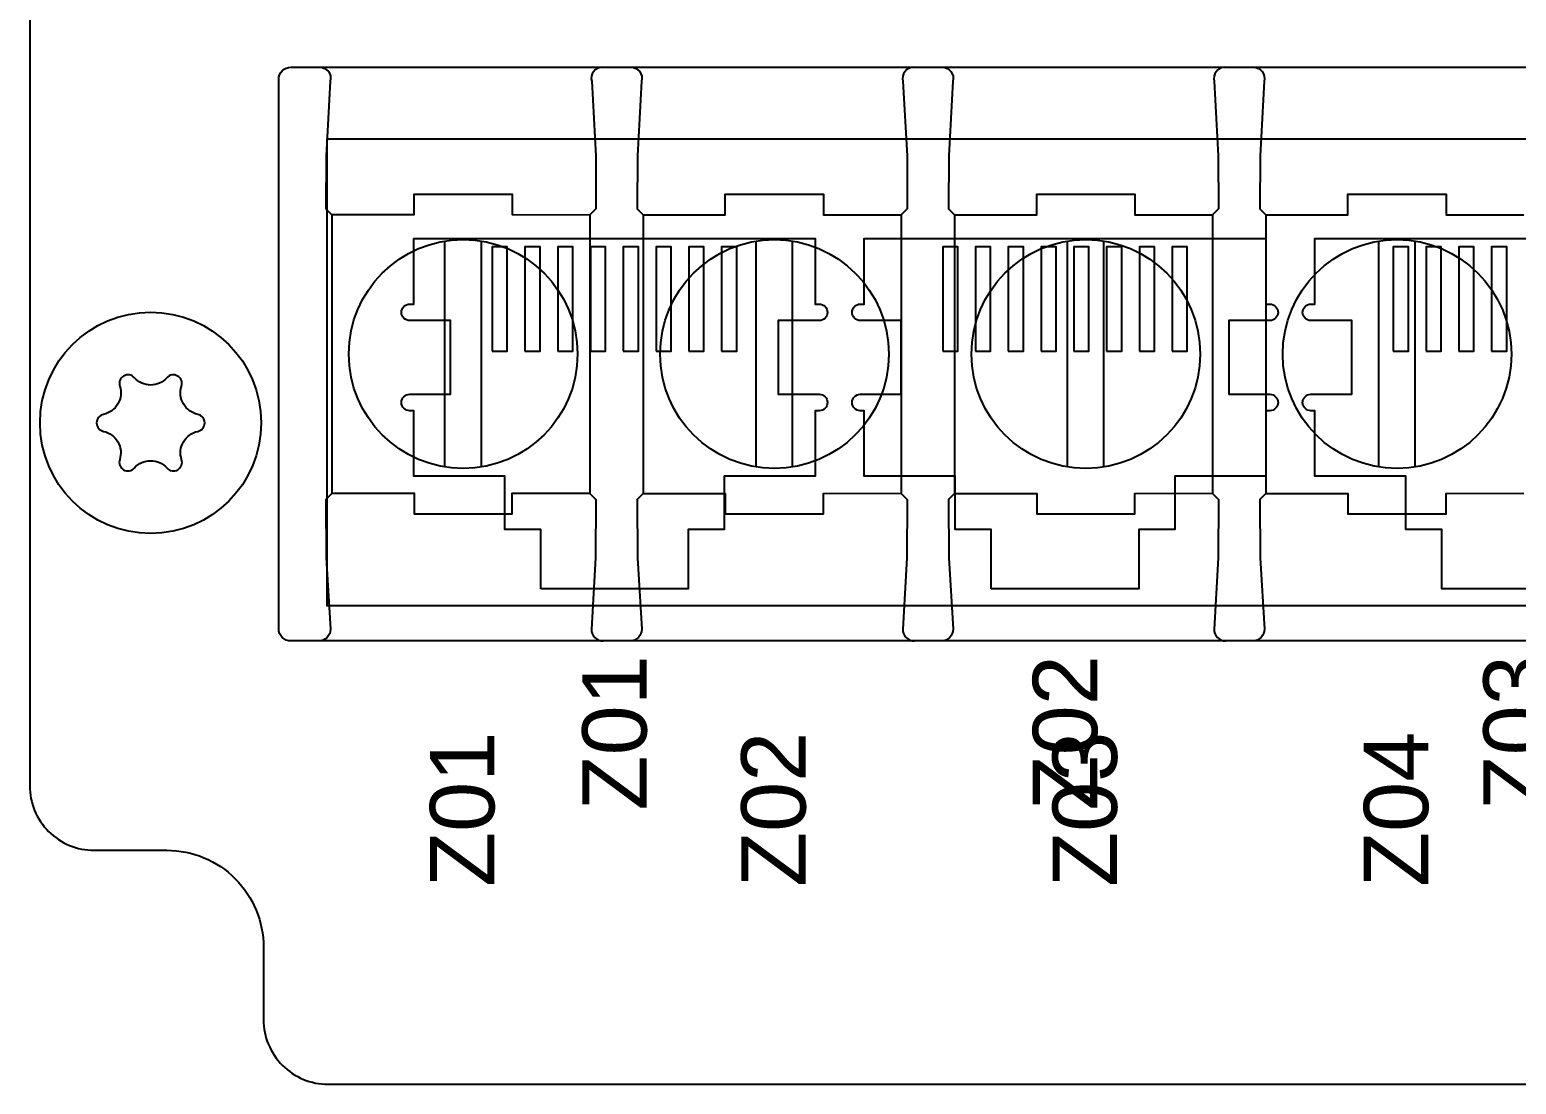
# Model space of a CAD drawing. Extents: x 0.3 to 23.7, y 0.2 to 17.8.
# Drawn here: x 17.606 to 19.421, y 1.569 to 2.856 of the extents above; entities that cross this region are included whole.
import ezdxf

# ---------------------------------------------------------------- set-up
doc = ezdxf.new("R2010")
doc.units = 0
doc.header["$MEASUREMENT"] = 0
for name, color, linetype in [('5_01__81__1_AMP_PHASE__1_A', 7, 'CONTINUOUS'), ('5_02__82__1_AMP_PHASE__5_A', 7, 'CONTINUOUS'), ('5_03__83__1_AMP_PHASE__2_5', 7, 'CONTINUOUS'), ('5_04__85__5_AMP_PHASE__5_A', 7, 'CONTINUOUS'), ('5_05__86__5_AMP_PHASE__1_A', 7, 'CONTINUOUS'), ('5_06__87__5_AMP_PHASE__2_5', 7, 'CONTINUOUS'), ('5_07__L1__1-NEUTRAL_ROGOWS', 7, 'CONTINUOUS'), ('6_00_____DWG', 7, 'CONTINUOUS')]:
    doc.layers.add(name, color=color, linetype=linetype)
doc.styles.add('ARIAL', font='arial.ttf')

msp = doc.modelspace()

# ---------------------------------------------------------------- linework, layer by layer
at = {"layer": '5_01__81__1_AMP_PHASE__1_A'}
msp.add_lwpolyline([(17.9252, 2.8098), (20.2402, 2.8098, -0.414186), (20.2552, 2.7948), (20.2552, 2.1247, -0.414214), (20.2402, 2.1097), (17.9252, 2.1097, -0.414485), (17.9102, 2.1247), (17.9102, 2.7948, -0.413969)], format="xyb", close=True, dxfattribs=at)
for points in [[(17.9601, 2.8097, -0.49765), (17.9731, 2.7926), (17.9681, 2.7017), (17.9679, 2.6371), (17.9752, 2.6298), (17.9752, 2.2898), (17.9679, 2.2824), (17.9683, 2.2113), (17.9734, 2.1243, -0.428696), (17.9591, 2.1098, 6.093453)], [(18.3052, 2.8097, 0.49765), (18.2923, 2.7926), (18.2972, 2.7017), (18.2975, 2.6371), (18.2902, 2.6298), (18.2902, 2.2898), (18.2975, 2.2824), (18.297, 2.2113), (18.292, 2.1243, 0.428696), (18.3063, 2.1098, -6.093453)], [(18.3401, 2.8097, -0.49765), (18.3531, 2.7926), (18.3482, 2.7017), (18.3479, 2.6371), (18.3552, 2.6298), (18.3552, 2.2898), (18.3479, 2.2824), (18.3483, 2.2113), (18.3534, 2.1243, -0.428696), (18.3391, 2.1098, 6.093453)], [(18.6852, 2.8097, 0.49765), (18.6723, 2.7926), (18.6772, 2.7017), (18.6775, 2.6371), (18.6702, 2.6298), (18.6702, 2.2898), (18.6775, 2.2824), (18.677, 2.2113), (18.6719, 2.1243, 0.428696), (18.6863, 2.1098, -6.093453)], [(18.7201, 2.8097, -0.49765), (18.7331, 2.7926), (18.7281, 2.7017), (18.7279, 2.6371), (18.7352, 2.6298), (18.7352, 2.2898), (18.7279, 2.2824), (18.7283, 2.2113), (18.7334, 2.1243, -0.428696), (18.7191, 2.1098, 6.093453)], [(19.0652, 2.8097, 0.49765), (19.0523, 2.7926), (19.0572, 2.7017), (19.0575, 2.6371), (19.0502, 2.6298), (19.0502, 2.2898), (19.0575, 2.2824), (19.057, 2.2113), (19.052, 2.1243, 0.428696), (19.0663, 2.1098, -6.093453)], [(19.1001, 2.8097, -0.49765), (19.1131, 2.7926), (19.1081, 2.7017), (19.1079, 2.6371), (19.1152, 2.6298), (19.1152, 2.2898), (19.1079, 2.2824), (19.1083, 2.2113), (19.1134, 2.1243, -0.428696), (19.0991, 2.1098, 6.093453)]]:
    msp.add_lwpolyline(points, format="xyb", dxfattribs=at)
for points in [[(17.9754, 2.6299), (18.0754, 2.6299), (18.0754, 2.6549), (18.1954, 2.6549), (18.1954, 2.6299), (18.2902, 2.6298)], [(18.3554, 2.6298), (18.4554, 2.6298), (18.4554, 2.6548), (18.5754, 2.6548), (18.5754, 2.6298), (18.6702, 2.6296)], [(18.7355, 2.6298), (18.8355, 2.6298), (18.8355, 2.6548), (18.9555, 2.6548), (18.9555, 2.6298), (19.0502, 2.6296)], [(19.1154, 2.6298), (19.2154, 2.6298), (19.2154, 2.6548), (19.3354, 2.6548), (19.3354, 2.6298), (19.4302, 2.6296)], [(18.1132, 2.3221), (18.1132, 2.5978)], [(18.1572, 2.5978), (18.1572, 2.322)], [(18.4932, 2.3219), (18.4932, 2.5976)], [(18.5372, 2.5977), (18.5372, 2.3218)], [(18.8732, 2.3219), (18.8732, 2.5976)], [(18.9172, 2.5977), (18.9172, 2.3218)], [(19.2532, 2.3219), (19.2532, 2.5976)], [(19.2972, 2.5977), (19.2972, 2.3218)], [(17.9754, 2.2899), (18.0754, 2.2899), (18.0754, 2.2649), (18.1954, 2.2649), (18.1954, 2.2899), (18.2902, 2.2901)], [(18.3554, 2.2898), (18.4554, 2.2898), (18.4554, 2.2648), (18.5754, 2.2648), (18.5754, 2.2898), (18.6702, 2.2899)], [(18.7355, 2.2898), (18.8355, 2.2898), (18.8355, 2.2648), (18.9555, 2.2648), (18.9555, 2.2898), (19.0502, 2.2899)], [(19.1154, 2.2898), (19.2154, 2.2898), (19.2154, 2.2648), (19.3354, 2.2648), (19.3354, 2.2898), (19.4302, 2.2899)]]:
    msp.add_lwpolyline(points, dxfattribs=at)
for centre in [(18.1354, 2.4599), (18.5154, 2.4598), (18.8955, 2.4598), (19.2754, 2.4598)]:
    msp.add_circle(centre, 0.1396, dxfattribs=at)
at = {"layer": '5_02__82__1_AMP_PHASE__5_A'}
msp.add_lwpolyline([(17.9252, 2.8098), (20.2402, 2.8098, -0.414186), (20.2552, 2.7948), (20.2552, 2.1247, -0.414214), (20.2402, 2.1097), (17.9252, 2.1097, -0.414485), (17.9102, 2.1247), (17.9102, 2.7948, -0.413969)], format="xyb", close=True, dxfattribs=at)
for points in [[(17.9601, 2.8097, -0.49765), (17.9731, 2.7926), (17.9681, 2.7017), (17.9679, 2.6371), (17.9752, 2.6298), (17.9752, 2.2898), (17.9679, 2.2824), (17.9683, 2.2113), (17.9734, 2.1243, -0.428696), (17.9591, 2.1098, 6.093453)], [(18.3052, 2.8097, 0.49765), (18.2923, 2.7926), (18.2972, 2.7017), (18.2975, 2.6371), (18.2902, 2.6298), (18.2902, 2.2898), (18.2975, 2.2824), (18.297, 2.2113), (18.292, 2.1243, 0.428696), (18.3063, 2.1098, -6.093453)], [(18.3401, 2.8097, -0.49765), (18.3531, 2.7926), (18.3482, 2.7017), (18.3479, 2.6371), (18.3552, 2.6298), (18.3552, 2.2898), (18.3479, 2.2824), (18.3483, 2.2113), (18.3534, 2.1243, -0.428696), (18.3391, 2.1098, 6.093453)], [(18.6852, 2.8097, 0.49765), (18.6723, 2.7926), (18.6772, 2.7017), (18.6775, 2.6371), (18.6702, 2.6298), (18.6702, 2.2898), (18.6775, 2.2824), (18.677, 2.2113), (18.6719, 2.1243, 0.428696), (18.6863, 2.1098, -6.093453)], [(18.7201, 2.8097, -0.49765), (18.7331, 2.7926), (18.7281, 2.7017), (18.7279, 2.6371), (18.7352, 2.6298), (18.7352, 2.2898), (18.7279, 2.2824), (18.7283, 2.2113), (18.7334, 2.1243, -0.428696), (18.7191, 2.1098, 6.093453)], [(19.0652, 2.8097, 0.49765), (19.0523, 2.7926), (19.0572, 2.7017), (19.0575, 2.6371), (19.0502, 2.6298), (19.0502, 2.2898), (19.0575, 2.2824), (19.057, 2.2113), (19.052, 2.1243, 0.428696), (19.0663, 2.1098, -6.093453)], [(19.1001, 2.8097, -0.49765), (19.1131, 2.7926), (19.1081, 2.7017), (19.1079, 2.6371), (19.1152, 2.6298), (19.1152, 2.2898), (19.1079, 2.2824), (19.1083, 2.2113), (19.1134, 2.1243, -0.428696), (19.0991, 2.1098, 6.093453)]]:
    msp.add_lwpolyline(points, format="xyb", dxfattribs=at)
for points in [[(17.9754, 2.6299), (18.0754, 2.6299), (18.0754, 2.6549), (18.1954, 2.6549), (18.1954, 2.6299), (18.2902, 2.6298)], [(18.3554, 2.6298), (18.4554, 2.6298), (18.4554, 2.6548), (18.5754, 2.6548), (18.5754, 2.6298), (18.6702, 2.6296)], [(18.7355, 2.6298), (18.8355, 2.6298), (18.8355, 2.6548), (18.9555, 2.6548), (18.9555, 2.6298), (19.0502, 2.6296)], [(19.1154, 2.6298), (19.2154, 2.6298), (19.2154, 2.6548), (19.3354, 2.6548), (19.3354, 2.6298), (19.4302, 2.6296)], [(18.1132, 2.3221), (18.1132, 2.5978)], [(18.1572, 2.5978), (18.1572, 2.322)], [(18.4932, 2.3219), (18.4932, 2.5976)], [(18.5372, 2.5977), (18.5372, 2.3218)], [(18.8732, 2.3219), (18.8732, 2.5976)], [(18.9172, 2.5977), (18.9172, 2.3218)], [(19.2532, 2.3219), (19.2532, 2.5976)], [(19.2972, 2.5977), (19.2972, 2.3218)], [(17.9754, 2.2899), (18.0754, 2.2899), (18.0754, 2.2649), (18.1954, 2.2649), (18.1954, 2.2899), (18.2902, 2.2901)], [(18.3554, 2.2898), (18.4554, 2.2898), (18.4554, 2.2648), (18.5754, 2.2648), (18.5754, 2.2898), (18.6702, 2.2899)], [(18.7355, 2.2898), (18.8355, 2.2898), (18.8355, 2.2648), (18.9555, 2.2648), (18.9555, 2.2898), (19.0502, 2.2899)], [(19.1154, 2.2898), (19.2154, 2.2898), (19.2154, 2.2648), (19.3354, 2.2648), (19.3354, 2.2898), (19.4302, 2.2899)]]:
    msp.add_lwpolyline(points, dxfattribs=at)
for centre in [(18.1354, 2.4599), (18.5154, 2.4598), (18.8955, 2.4598), (19.2754, 2.4598)]:
    msp.add_circle(centre, 0.1396, dxfattribs=at)
at = {"layer": '5_03__83__1_AMP_PHASE__2_5'}
msp.add_lwpolyline([(17.9252, 2.8098), (20.2402, 2.8098, -0.414186), (20.2552, 2.7948), (20.2552, 2.1247, -0.414214), (20.2402, 2.1097), (17.9252, 2.1097, -0.414485), (17.9102, 2.1247), (17.9102, 2.7948, -0.413969)], format="xyb", close=True, dxfattribs=at)
for points in [[(17.9601, 2.8097, -0.49765), (17.9731, 2.7926), (17.9681, 2.7017), (17.9679, 2.6371), (17.9752, 2.6298), (17.9752, 2.2898), (17.9679, 2.2824), (17.9683, 2.2113), (17.9734, 2.1243, -0.428696), (17.9591, 2.1098, 6.093453)], [(18.3052, 2.8097, 0.49765), (18.2923, 2.7926), (18.2972, 2.7017), (18.2975, 2.6371), (18.2902, 2.6298), (18.2902, 2.2898), (18.2975, 2.2824), (18.297, 2.2113), (18.292, 2.1243, 0.428696), (18.3063, 2.1098, -6.093453)], [(18.3401, 2.8097, -0.49765), (18.3531, 2.7926), (18.3482, 2.7017), (18.3479, 2.6371), (18.3552, 2.6298), (18.3552, 2.2898), (18.3479, 2.2824), (18.3483, 2.2113), (18.3534, 2.1243, -0.428696), (18.3391, 2.1098, 6.093453)], [(18.6852, 2.8097, 0.49765), (18.6723, 2.7926), (18.6772, 2.7017), (18.6775, 2.6371), (18.6702, 2.6298), (18.6702, 2.2898), (18.6775, 2.2824), (18.677, 2.2113), (18.6719, 2.1243, 0.428696), (18.6863, 2.1098, -6.093453)], [(18.7201, 2.8097, -0.49765), (18.7331, 2.7926), (18.7281, 2.7017), (18.7279, 2.6371), (18.7352, 2.6298), (18.7352, 2.2898), (18.7279, 2.2824), (18.7283, 2.2113), (18.7334, 2.1243, -0.428696), (18.7191, 2.1098, 6.093453)], [(19.0652, 2.8097, 0.49765), (19.0523, 2.7926), (19.0572, 2.7017), (19.0575, 2.6371), (19.0502, 2.6298), (19.0502, 2.2898), (19.0575, 2.2824), (19.057, 2.2113), (19.052, 2.1243, 0.428696), (19.0663, 2.1098, -6.093453)], [(19.1001, 2.8097, -0.49765), (19.1131, 2.7926), (19.1081, 2.7017), (19.1079, 2.6371), (19.1152, 2.6298), (19.1152, 2.2898), (19.1079, 2.2824), (19.1083, 2.2113), (19.1134, 2.1243, -0.428696), (19.0991, 2.1098, 6.093453)]]:
    msp.add_lwpolyline(points, format="xyb", dxfattribs=at)
for points in [[(17.9754, 2.6299), (18.0754, 2.6299), (18.0754, 2.6549), (18.1954, 2.6549), (18.1954, 2.6299), (18.2902, 2.6298)], [(18.3554, 2.6298), (18.4554, 2.6298), (18.4554, 2.6548), (18.5754, 2.6548), (18.5754, 2.6298), (18.6702, 2.6296)], [(18.7355, 2.6298), (18.8355, 2.6298), (18.8355, 2.6548), (18.9555, 2.6548), (18.9555, 2.6298), (19.0502, 2.6296)], [(19.1154, 2.6298), (19.2154, 2.6298), (19.2154, 2.6548), (19.3354, 2.6548), (19.3354, 2.6298), (19.4302, 2.6296)], [(18.1132, 2.3221), (18.1132, 2.5978)], [(18.1572, 2.5978), (18.1572, 2.322)], [(18.4932, 2.3219), (18.4932, 2.5976)], [(18.5372, 2.5977), (18.5372, 2.3218)], [(18.8732, 2.3219), (18.8732, 2.5976)], [(18.9172, 2.5977), (18.9172, 2.3218)], [(19.2532, 2.3219), (19.2532, 2.5976)], [(19.2972, 2.5977), (19.2972, 2.3218)], [(17.9754, 2.2899), (18.0754, 2.2899), (18.0754, 2.2649), (18.1954, 2.2649), (18.1954, 2.2899), (18.2902, 2.2901)], [(18.3554, 2.2898), (18.4554, 2.2898), (18.4554, 2.2648), (18.5754, 2.2648), (18.5754, 2.2898), (18.6702, 2.2899)], [(18.7355, 2.2898), (18.8355, 2.2898), (18.8355, 2.2648), (18.9555, 2.2648), (18.9555, 2.2898), (19.0502, 2.2899)], [(19.1154, 2.2898), (19.2154, 2.2898), (19.2154, 2.2648), (19.3354, 2.2648), (19.3354, 2.2898), (19.4302, 2.2899)]]:
    msp.add_lwpolyline(points, dxfattribs=at)
for centre in [(18.1354, 2.4599), (18.5154, 2.4598), (18.8955, 2.4598), (19.2754, 2.4598)]:
    msp.add_circle(centre, 0.1396, dxfattribs=at)
at = {"layer": '5_04__85__5_AMP_PHASE__5_A'}
msp.add_lwpolyline([(17.9252, 2.8098), (20.2402, 2.8098, -0.414186), (20.2552, 2.7948), (20.2552, 2.1247, -0.414214), (20.2402, 2.1097), (17.9252, 2.1097, -0.414485), (17.9102, 2.1247), (17.9102, 2.7948, -0.413969)], format="xyb", close=True, dxfattribs=at)
for points in [[(17.9601, 2.8097, -0.49765), (17.9731, 2.7926), (17.9681, 2.7017), (17.9679, 2.6371), (17.9752, 2.6298), (17.9752, 2.2898), (17.9679, 2.2824), (17.9683, 2.2113), (17.9734, 2.1243, -0.428696), (17.9591, 2.1098, 6.093453)], [(18.3052, 2.8097, 0.49765), (18.2923, 2.7926), (18.2972, 2.7017), (18.2975, 2.6371), (18.2902, 2.6298), (18.2902, 2.2898), (18.2975, 2.2824), (18.297, 2.2113), (18.292, 2.1243, 0.428696), (18.3063, 2.1098, -6.093453)], [(18.3401, 2.8097, -0.49765), (18.3531, 2.7926), (18.3482, 2.7017), (18.3479, 2.6371), (18.3552, 2.6298), (18.3552, 2.2898), (18.3479, 2.2824), (18.3483, 2.2113), (18.3534, 2.1243, -0.428696), (18.3391, 2.1098, 6.093453)], [(18.6852, 2.8097, 0.49765), (18.6723, 2.7926), (18.6772, 2.7017), (18.6775, 2.6371), (18.6702, 2.6298), (18.6702, 2.2898), (18.6775, 2.2824), (18.677, 2.2113), (18.6719, 2.1243, 0.428696), (18.6863, 2.1098, -6.093453)], [(18.7201, 2.8097, -0.49765), (18.7331, 2.7926), (18.7281, 2.7017), (18.7279, 2.6371), (18.7352, 2.6298), (18.7352, 2.2898), (18.7279, 2.2824), (18.7283, 2.2113), (18.7334, 2.1243, -0.428696), (18.7191, 2.1098, 6.093453)], [(19.0652, 2.8097, 0.49765), (19.0523, 2.7926), (19.0572, 2.7017), (19.0575, 2.6371), (19.0502, 2.6298), (19.0502, 2.2898), (19.0575, 2.2824), (19.057, 2.2113), (19.052, 2.1243, 0.428696), (19.0663, 2.1098, -6.093453)], [(19.1001, 2.8097, -0.49765), (19.1131, 2.7926), (19.1081, 2.7017), (19.1079, 2.6371), (19.1152, 2.6298), (19.1152, 2.2898), (19.1079, 2.2824), (19.1083, 2.2113), (19.1134, 2.1243, -0.428696), (19.0991, 2.1098, 6.093453)]]:
    msp.add_lwpolyline(points, format="xyb", dxfattribs=at)
for points in [[(17.9754, 2.6299), (18.0754, 2.6299), (18.0754, 2.6549), (18.1954, 2.6549), (18.1954, 2.6299), (18.2902, 2.6298)], [(18.3554, 2.6298), (18.4554, 2.6298), (18.4554, 2.6548), (18.5754, 2.6548), (18.5754, 2.6298), (18.6702, 2.6296)], [(18.7355, 2.6298), (18.8355, 2.6298), (18.8355, 2.6548), (18.9555, 2.6548), (18.9555, 2.6298), (19.0502, 2.6296)], [(19.1154, 2.6298), (19.2154, 2.6298), (19.2154, 2.6548), (19.3354, 2.6548), (19.3354, 2.6298), (19.4302, 2.6296)], [(18.1132, 2.3221), (18.1132, 2.5978)], [(18.1572, 2.5978), (18.1572, 2.322)], [(18.4932, 2.3219), (18.4932, 2.5976)], [(18.5372, 2.5977), (18.5372, 2.3218)], [(18.8732, 2.3219), (18.8732, 2.5976)], [(18.9172, 2.5977), (18.9172, 2.3218)], [(19.2532, 2.3219), (19.2532, 2.5976)], [(19.2972, 2.5977), (19.2972, 2.3218)], [(17.9754, 2.2899), (18.0754, 2.2899), (18.0754, 2.2649), (18.1954, 2.2649), (18.1954, 2.2899), (18.2902, 2.2901)], [(18.3554, 2.2898), (18.4554, 2.2898), (18.4554, 2.2648), (18.5754, 2.2648), (18.5754, 2.2898), (18.6702, 2.2899)], [(18.7355, 2.2898), (18.8355, 2.2898), (18.8355, 2.2648), (18.9555, 2.2648), (18.9555, 2.2898), (19.0502, 2.2899)], [(19.1154, 2.2898), (19.2154, 2.2898), (19.2154, 2.2648), (19.3354, 2.2648), (19.3354, 2.2898), (19.4302, 2.2899)]]:
    msp.add_lwpolyline(points, dxfattribs=at)
for centre in [(18.1354, 2.4599), (18.5154, 2.4598), (18.8955, 2.4598), (19.2754, 2.4598)]:
    msp.add_circle(centre, 0.1396, dxfattribs=at)
at = {"layer": '5_05__86__5_AMP_PHASE__1_A'}
msp.add_lwpolyline([(17.9252, 2.8098), (20.2402, 2.8098, -0.414186), (20.2552, 2.7948), (20.2552, 2.1247, -0.414214), (20.2402, 2.1097), (17.9252, 2.1097, -0.414485), (17.9102, 2.1247), (17.9102, 2.7948, -0.413969)], format="xyb", close=True, dxfattribs=at)
for points in [[(17.9601, 2.8097, -0.49765), (17.9731, 2.7926), (17.9681, 2.7017), (17.9679, 2.6371), (17.9752, 2.6298), (17.9752, 2.2898), (17.9679, 2.2824), (17.9683, 2.2113), (17.9734, 2.1243, -0.428696), (17.9591, 2.1098, 6.093453)], [(18.3052, 2.8097, 0.49765), (18.2923, 2.7926), (18.2972, 2.7017), (18.2975, 2.6371), (18.2902, 2.6298), (18.2902, 2.2898), (18.2975, 2.2824), (18.297, 2.2113), (18.292, 2.1243, 0.428696), (18.3063, 2.1098, -6.093453)], [(18.3401, 2.8097, -0.49765), (18.3531, 2.7926), (18.3482, 2.7017), (18.3479, 2.6371), (18.3552, 2.6298), (18.3552, 2.2898), (18.3479, 2.2824), (18.3483, 2.2113), (18.3534, 2.1243, -0.428696), (18.3391, 2.1098, 6.093453)], [(18.6852, 2.8097, 0.49765), (18.6723, 2.7926), (18.6772, 2.7017), (18.6775, 2.6371), (18.6702, 2.6298), (18.6702, 2.2898), (18.6775, 2.2824), (18.677, 2.2113), (18.6719, 2.1243, 0.428696), (18.6863, 2.1098, -6.093453)], [(18.7201, 2.8097, -0.49765), (18.7331, 2.7926), (18.7281, 2.7017), (18.7279, 2.6371), (18.7352, 2.6298), (18.7352, 2.2898), (18.7279, 2.2824), (18.7283, 2.2113), (18.7334, 2.1243, -0.428696), (18.7191, 2.1098, 6.093453)], [(19.0652, 2.8097, 0.49765), (19.0523, 2.7926), (19.0572, 2.7017), (19.0575, 2.6371), (19.0502, 2.6298), (19.0502, 2.2898), (19.0575, 2.2824), (19.057, 2.2113), (19.052, 2.1243, 0.428696), (19.0663, 2.1098, -6.093453)], [(19.1001, 2.8097, -0.49765), (19.1131, 2.7926), (19.1081, 2.7017), (19.1079, 2.6371), (19.1152, 2.6298), (19.1152, 2.2898), (19.1079, 2.2824), (19.1083, 2.2113), (19.1134, 2.1243, -0.428696), (19.0991, 2.1098, 6.093453)]]:
    msp.add_lwpolyline(points, format="xyb", dxfattribs=at)
for points in [[(17.9754, 2.6299), (18.0754, 2.6299), (18.0754, 2.6549), (18.1954, 2.6549), (18.1954, 2.6299), (18.2902, 2.6298)], [(18.3554, 2.6298), (18.4554, 2.6298), (18.4554, 2.6548), (18.5754, 2.6548), (18.5754, 2.6298), (18.6702, 2.6296)], [(18.7355, 2.6298), (18.8355, 2.6298), (18.8355, 2.6548), (18.9555, 2.6548), (18.9555, 2.6298), (19.0502, 2.6296)], [(19.1154, 2.6298), (19.2154, 2.6298), (19.2154, 2.6548), (19.3354, 2.6548), (19.3354, 2.6298), (19.4302, 2.6296)], [(18.1132, 2.3221), (18.1132, 2.5978)], [(18.1572, 2.5978), (18.1572, 2.322)], [(18.4932, 2.3219), (18.4932, 2.5976)], [(18.5372, 2.5977), (18.5372, 2.3218)], [(18.8732, 2.3219), (18.8732, 2.5976)], [(18.9172, 2.5977), (18.9172, 2.3218)], [(19.2532, 2.3219), (19.2532, 2.5976)], [(19.2972, 2.5977), (19.2972, 2.3218)], [(17.9754, 2.2899), (18.0754, 2.2899), (18.0754, 2.2649), (18.1954, 2.2649), (18.1954, 2.2899), (18.2902, 2.2901)], [(18.3554, 2.2898), (18.4554, 2.2898), (18.4554, 2.2648), (18.5754, 2.2648), (18.5754, 2.2898), (18.6702, 2.2899)], [(18.7355, 2.2898), (18.8355, 2.2898), (18.8355, 2.2648), (18.9555, 2.2648), (18.9555, 2.2898), (19.0502, 2.2899)], [(19.1154, 2.2898), (19.2154, 2.2898), (19.2154, 2.2648), (19.3354, 2.2648), (19.3354, 2.2898), (19.4302, 2.2899)]]:
    msp.add_lwpolyline(points, dxfattribs=at)
for centre in [(18.1354, 2.4599), (18.5154, 2.4598), (18.8955, 2.4598), (19.2754, 2.4598)]:
    msp.add_circle(centre, 0.1396, dxfattribs=at)
at = {"layer": '5_06__87__5_AMP_PHASE__2_5'}
msp.add_lwpolyline([(17.9252, 2.8098), (20.2402, 2.8098, -0.414186), (20.2552, 2.7948), (20.2552, 2.1247, -0.414214), (20.2402, 2.1097), (17.9252, 2.1097, -0.414485), (17.9102, 2.1247), (17.9102, 2.7948, -0.413969)], format="xyb", close=True, dxfattribs=at)
for points in [[(17.9601, 2.8097, -0.49765), (17.9731, 2.7926), (17.9681, 2.7017), (17.9679, 2.6371), (17.9752, 2.6298), (17.9752, 2.2898), (17.9679, 2.2824), (17.9683, 2.2113), (17.9734, 2.1243, -0.428696), (17.9591, 2.1098, 6.093453)], [(18.3052, 2.8097, 0.49765), (18.2923, 2.7926), (18.2972, 2.7017), (18.2975, 2.6371), (18.2902, 2.6298), (18.2902, 2.2898), (18.2975, 2.2824), (18.297, 2.2113), (18.292, 2.1243, 0.428696), (18.3063, 2.1098, -6.093453)], [(18.3401, 2.8097, -0.49765), (18.3531, 2.7926), (18.3482, 2.7017), (18.3479, 2.6371), (18.3552, 2.6298), (18.3552, 2.2898), (18.3479, 2.2824), (18.3483, 2.2113), (18.3534, 2.1243, -0.428696), (18.3391, 2.1098, 6.093453)], [(18.6852, 2.8097, 0.49765), (18.6723, 2.7926), (18.6772, 2.7017), (18.6775, 2.6371), (18.6702, 2.6298), (18.6702, 2.2898), (18.6775, 2.2824), (18.677, 2.2113), (18.6719, 2.1243, 0.428696), (18.6863, 2.1098, -6.093453)], [(18.7201, 2.8097, -0.49765), (18.7331, 2.7926), (18.7281, 2.7017), (18.7279, 2.6371), (18.7352, 2.6298), (18.7352, 2.2898), (18.7279, 2.2824), (18.7283, 2.2113), (18.7334, 2.1243, -0.428696), (18.7191, 2.1098, 6.093453)], [(19.0652, 2.8097, 0.49765), (19.0523, 2.7926), (19.0572, 2.7017), (19.0575, 2.6371), (19.0502, 2.6298), (19.0502, 2.2898), (19.0575, 2.2824), (19.057, 2.2113), (19.052, 2.1243, 0.428696), (19.0663, 2.1098, -6.093453)], [(19.1001, 2.8097, -0.49765), (19.1131, 2.7926), (19.1081, 2.7017), (19.1079, 2.6371), (19.1152, 2.6298), (19.1152, 2.2898), (19.1079, 2.2824), (19.1083, 2.2113), (19.1134, 2.1243, -0.428696), (19.0991, 2.1098, 6.093453)]]:
    msp.add_lwpolyline(points, format="xyb", dxfattribs=at)
for points in [[(17.9754, 2.6299), (18.0754, 2.6299), (18.0754, 2.6549), (18.1954, 2.6549), (18.1954, 2.6299), (18.2902, 2.6298)], [(18.3554, 2.6298), (18.4554, 2.6298), (18.4554, 2.6548), (18.5754, 2.6548), (18.5754, 2.6298), (18.6702, 2.6296)], [(18.7355, 2.6298), (18.8355, 2.6298), (18.8355, 2.6548), (18.9555, 2.6548), (18.9555, 2.6298), (19.0502, 2.6296)], [(19.1154, 2.6298), (19.2154, 2.6298), (19.2154, 2.6548), (19.3354, 2.6548), (19.3354, 2.6298), (19.4302, 2.6296)], [(18.1132, 2.3221), (18.1132, 2.5978)], [(18.1572, 2.5978), (18.1572, 2.322)], [(18.4932, 2.3219), (18.4932, 2.5976)], [(18.5372, 2.5977), (18.5372, 2.3218)], [(18.8732, 2.3219), (18.8732, 2.5976)], [(18.9172, 2.5977), (18.9172, 2.3218)], [(19.2532, 2.3219), (19.2532, 2.5976)], [(19.2972, 2.5977), (19.2972, 2.3218)], [(17.9754, 2.2899), (18.0754, 2.2899), (18.0754, 2.2649), (18.1954, 2.2649), (18.1954, 2.2899), (18.2902, 2.2901)], [(18.3554, 2.2898), (18.4554, 2.2898), (18.4554, 2.2648), (18.5754, 2.2648), (18.5754, 2.2898), (18.6702, 2.2899)], [(18.7355, 2.2898), (18.8355, 2.2898), (18.8355, 2.2648), (18.9555, 2.2648), (18.9555, 2.2898), (19.0502, 2.2899)], [(19.1154, 2.2898), (19.2154, 2.2898), (19.2154, 2.2648), (19.3354, 2.2648), (19.3354, 2.2898), (19.4302, 2.2899)]]:
    msp.add_lwpolyline(points, dxfattribs=at)
for centre in [(18.1354, 2.4599), (18.5154, 2.4598), (18.8955, 2.4598), (19.2754, 2.4598)]:
    msp.add_circle(centre, 0.1396, dxfattribs=at)
at = {"layer": '5_07__L1__1-NEUTRAL_ROGOWS'}
for points in [[(19.7707, 2.1525), (17.9695, 2.1525), (17.9695, 2.7226), (19.7707, 2.7226)], [(18.1708, 2.4632), (18.1893, 2.4632), (18.1893, 2.5907), (18.1708, 2.5907)], [(18.2108, 2.4632), (18.2293, 2.4632), (18.2293, 2.5907), (18.2108, 2.5907)], [(18.2508, 2.4632), (18.2693, 2.4632), (18.2693, 2.5907), (18.2508, 2.5907)], [(18.2908, 2.4632), (18.3093, 2.4632), (18.3093, 2.5907), (18.2908, 2.5907)], [(18.3308, 2.4632), (18.3493, 2.4632), (18.3493, 2.5907), (18.3308, 2.5907)], [(18.3708, 2.4632), (18.3893, 2.4632), (18.3893, 2.5907), (18.3708, 2.5907)], [(18.4108, 2.4632), (18.4293, 2.4632), (18.4293, 2.5907), (18.4108, 2.5907)], [(18.4508, 2.4632), (18.4693, 2.4632), (18.4693, 2.5907), (18.4508, 2.5907)], [(18.7208, 2.4632), (18.7393, 2.4632), (18.7393, 2.5907), (18.7208, 2.5907)], [(18.7608, 2.4632), (18.7793, 2.4632), (18.7793, 2.5907), (18.7608, 2.5907)], [(18.8008, 2.4632), (18.8193, 2.4632), (18.8193, 2.5907), (18.8008, 2.5907)], [(18.8408, 2.4632), (18.8593, 2.4632), (18.8593, 2.5907), (18.8408, 2.5907)], [(18.8808, 2.4632), (18.8993, 2.4632), (18.8993, 2.5907), (18.8808, 2.5907)], [(18.9208, 2.4632), (18.9393, 2.4632), (18.9393, 2.5907), (18.9208, 2.5907)], [(18.9608, 2.4632), (18.9793, 2.4632), (18.9793, 2.5907), (18.9608, 2.5907)], [(19.0008, 2.4632), (19.0193, 2.4632), (19.0193, 2.5907), (19.0008, 2.5907)], [(19.2708, 2.4632), (19.2893, 2.4632), (19.2893, 2.5907), (19.2708, 2.5907)], [(19.3108, 2.4632), (19.3293, 2.4632), (19.3293, 2.5907), (19.3108, 2.5907)], [(19.3508, 2.4632), (19.3693, 2.4632), (19.3693, 2.5907), (19.3508, 2.5907)], [(19.3908, 2.4632), (19.4093, 2.4632), (19.4093, 2.5907), (19.3908, 2.5907)]]:
    msp.add_lwpolyline(points, close=True, dxfattribs=at)
for points in [[(18.2301, 2.1734), (18.2301, 2.2457), (18.1861, 2.2457), (18.1861, 2.3107), (18.0751, 2.3107), (18.0751, 2.3907), (18.0701, 2.3907, -1), (18.0701, 2.4107), (18.1201, 2.4107), (18.1201, 2.5007), (18.0701, 2.5007, -1), (18.0701, 2.5207), (18.0751, 2.5207), (18.0751, 2.6007), (18.5651, 2.6007), (18.5651, 2.5207), (18.5701, 2.5207, -1), (18.5701, 2.5007), (18.5201, 2.5007), (18.5201, 2.4107), (18.5701, 2.4107, -1), (18.5701, 2.3907), (18.5651, 2.3907), (18.5651, 2.3107), (18.4541, 2.3107), (18.4541, 2.2457), (18.4101, 2.2457), (18.4101, 2.1734)], [(18.7801, 2.1734), (18.7801, 2.2457), (18.7361, 2.2457), (18.7361, 2.3107), (18.6251, 2.3107), (18.6251, 2.3907), (18.6201, 2.3907, -1), (18.6201, 2.4107), (18.6701, 2.4107), (18.6701, 2.5007), (18.6201, 2.5007, -1), (18.6201, 2.5207), (18.6251, 2.5207), (18.6251, 2.6007), (19.1151, 2.6007), (19.1151, 2.5207), (19.1201, 2.5207, -1), (19.1201, 2.5007), (19.0701, 2.5007), (19.0701, 2.4107), (19.1201, 2.4107, -1), (19.1201, 2.3907), (19.1151, 2.3907), (19.1151, 2.3107), (19.0041, 2.3107), (19.0041, 2.2457), (18.9601, 2.2457), (18.9601, 2.1734)]]:
    msp.add_lwpolyline(points, format="xyb", close=True, dxfattribs=at)
msp.add_lwpolyline([(19.5101, 2.1734), (19.3301, 2.1734), (19.3301, 2.2457), (19.2861, 2.2457), (19.2861, 2.3107), (19.1751, 2.3107), (19.1751, 2.3907), (19.1701, 2.3907, -1), (19.1701, 2.4107), (19.2201, 2.4107), (19.2201, 2.5007), (19.1701, 2.5007, -1), (19.1701, 2.5207), (19.1751, 2.5207), (19.1751, 2.6007), (19.6651, 2.6007)], format="xyb", dxfattribs=at)
at = {"layer": '6_00_____DWG'}
for points in [[(17.9705, 1.5688), (22.6358, 1.5688, 0.414214), (22.7146, 1.6476), (22.7146, 1.7361, -0.414214), (22.8327, 1.8543), (22.9213, 1.8543, 0.414214), (23, 1.933), (23, 8.4881, 0.414214), (22.9213, 8.5669), (22.8327, 8.5669, -0.414214), (22.7146, 8.685), (22.7146, 8.7735, 0.414214), (22.6358, 8.8523), (17.9705, 8.8523, 0.414214), (17.8917, 8.7735), (17.8917, 8.685, -0.414214), (17.7736, 8.5669), (17.685, 8.5669, 0.414214), (17.6063, 8.4881), (17.6063, 1.933, 0.414214), (17.685, 1.8543), (17.7736, 1.8543, -0.414214), (17.8917, 1.7361), (17.8917, 1.6476, 0.414214)], [(17.7939, 2.3527, -0.214133), (17.8115, 2.3655, 0.812603), (17.8115, 2.3862, -0.213359), (17.7939, 2.3989, -0.215316), (17.7916, 2.4206, 0.812603), (17.7737, 2.4309, -0.447788), (17.7341, 2.4309, 0.812603), (17.7162, 2.4206, -0.215316), (17.7139, 2.3989, -0.213359), (17.6963, 2.3862, 0.812603), (17.6963, 2.3655, -0.214133), (17.7139, 2.3527, -0.213673), (17.7161, 2.3311, 0.812603), (17.734, 2.3208, -0.214133), (17.7539, 2.3297, -0.214133), (17.7738, 2.3208, 0.812603), (17.7917, 2.3311, -0.213673)]]:
    msp.add_lwpolyline(points, format="xyb", close=True, dxfattribs=at)
msp.add_circle((17.7539, 2.3759), 0.135, dxfattribs=at)

# ---------------------------------------------------------------- texts
at = {"layer": '5_01__81__1_AMP_PHASE__1_A', "style": 'ARIAL'}
for s, p in [('Z01', (18.1735, 1.8096)), ('Z02', (18.5535, 1.8096)), ('Z03', (18.9335, 1.8096)), ('Z04', (19.3135, 1.8096))]:
    msp.add_text(s, height=0.07867, rotation=90, dxfattribs=at).set_placement(p)
at = {"layer": '5_02__82__1_AMP_PHASE__5_A', "style": 'ARIAL'}
for s, p in [('Z01', (18.1735, 1.8096)), ('Z02', (18.5535, 1.8096)), ('Z03', (18.9335, 1.8096)), ('Z04', (19.3135, 1.8096))]:
    msp.add_text(s, height=0.07867, rotation=90, dxfattribs=at).set_placement(p)
at = {"layer": '5_03__83__1_AMP_PHASE__2_5', "style": 'ARIAL'}
for s, p in [('Z01', (18.1735, 1.8096)), ('Z02', (18.5535, 1.8096)), ('Z03', (18.9335, 1.8096)), ('Z04', (19.3135, 1.8096))]:
    msp.add_text(s, height=0.07867, rotation=90, dxfattribs=at).set_placement(p)
at = {"layer": '5_04__85__5_AMP_PHASE__5_A', "style": 'ARIAL'}
for s, p in [('Z01', (18.1735, 1.8096)), ('Z02', (18.5535, 1.8096)), ('Z03', (18.9335, 1.8096)), ('Z04', (19.3135, 1.8096))]:
    msp.add_text(s, height=0.07867, rotation=90, dxfattribs=at).set_placement(p)
at = {"layer": '5_05__86__5_AMP_PHASE__1_A', "style": 'ARIAL'}
for s, p in [('Z01', (18.1735, 1.8096)), ('Z02', (18.5535, 1.8096)), ('Z03', (18.9335, 1.8096)), ('Z04', (19.3135, 1.8096))]:
    msp.add_text(s, height=0.07867, rotation=90, dxfattribs=at).set_placement(p)
at = {"layer": '5_06__87__5_AMP_PHASE__2_5', "style": 'ARIAL'}
for s, p in [('Z01', (18.1735, 1.8096)), ('Z02', (18.5535, 1.8096)), ('Z03', (18.9335, 1.8096)), ('Z04', (19.3135, 1.8096))]:
    msp.add_text(s, height=0.07867, rotation=90, dxfattribs=at).set_placement(p)
at = {"layer": '5_07__L1__1-NEUTRAL_ROGOWS', "style": 'ARIAL'}
for s, p in [('Z01', (18.3594, 1.903)), ('Z02', (18.9094, 1.903)), ('Z03', (19.4594, 1.903))]:
    msp.add_text(s, height=0.07867, rotation=90, dxfattribs=at).set_placement(p)

doc.saveas('drawing.dxf')
